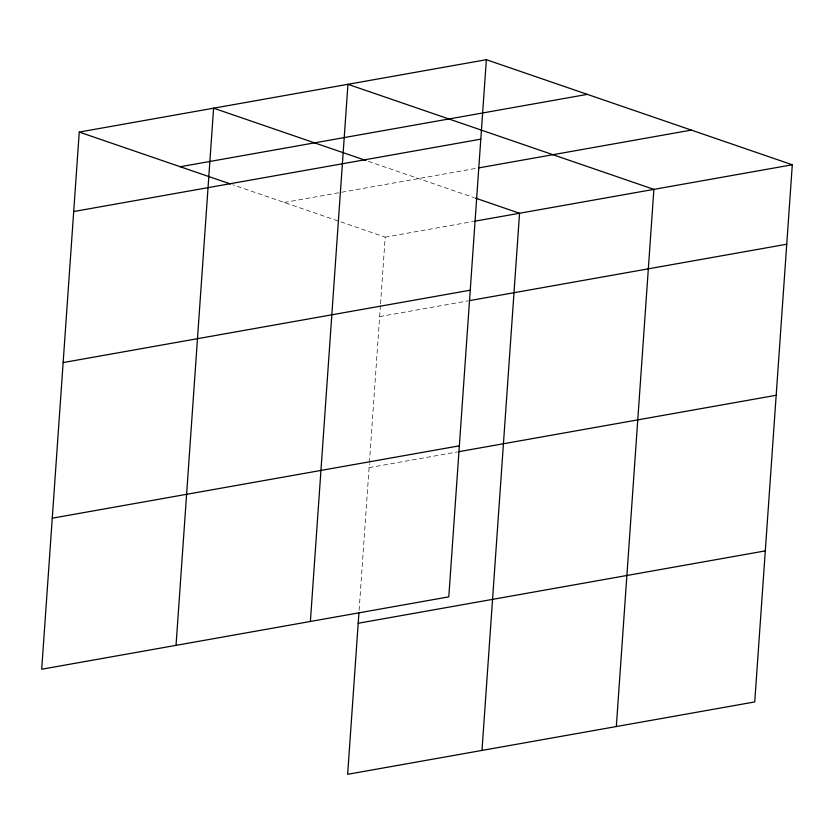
<?xml version="1.0" encoding="UTF-8"?>
<svg xmlns="http://www.w3.org/2000/svg" width="834" height="834" viewBox="0 0 834 834"><rect width="100%" height="100%" fill="white"/><g stroke="black" fill="none" stroke-linecap="round" stroke-linejoin="round"><path stroke-width="0.63" stroke-dasharray="4.17 3.13" d="M359.11 610.29L369.358 463.767M369.452 462.474L380.46 305.067M380.544 303.784L385.204 237.137L232.842 184.814M284.248 202.464L477.444 168.114M385.204 237.137L473.493 221.437M379.647 316.597L467.937 300.907M369.087 467.645L457.366 451.945M368.409 161.348L473.993 197.606"/><path stroke-width="1.25" d="M79.261 132.064L41.7 669.233L448.796 596.863L486.358 59.694L79.261 132.064L230.403 183.97M176.037 645.349L213.598 108.18L365.959 160.503M310.384 621.476L347.945 84.307L653.887 189.37L616.326 726.539M358.933 612.886L347.642 774.306L754.739 701.936L792.3 164.767L486.358 59.694M481.989 750.423L519.551 213.254L475.224 198.033M180.227 166.737L587.313 94.367M73.705 211.534L480.801 139.163M478.716 167.895L691.334 130.094M474.765 221.208L792.3 164.767M63.144 362.571L470.24 290.201M469.208 300.678L786.743 244.226M52.261 518.195L459.357 445.825M458.648 451.715L776.183 395.274M358.203 623.259L765.299 550.888"/></g></svg>
